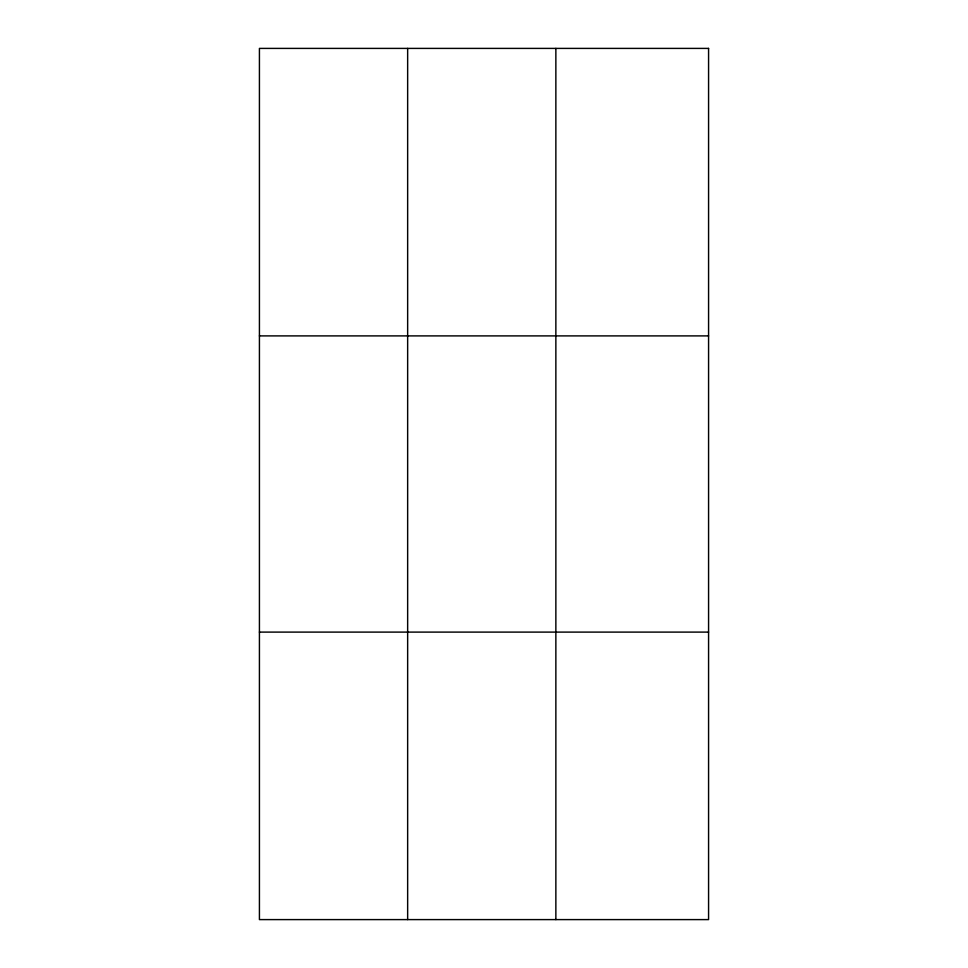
<?xml version="1.0" encoding="UTF-8"?>
<svg xmlns="http://www.w3.org/2000/svg" width="968" height="968" viewBox="0 0 968 968"><rect width="100%" height="100%" fill="white"/><g stroke="black" fill="none" stroke-linecap="round" stroke-linejoin="round"><path stroke-width="1.45" d="M407.649 919.6L407.649 48.4M555.862 919.6L555.862 48.4M259.424 335.896L708.576 335.896M259.424 632.104L708.576 632.104M708.576 48.4L708.576 919.6L259.424 919.6L259.424 48.4L708.576 48.4"/></g></svg>
